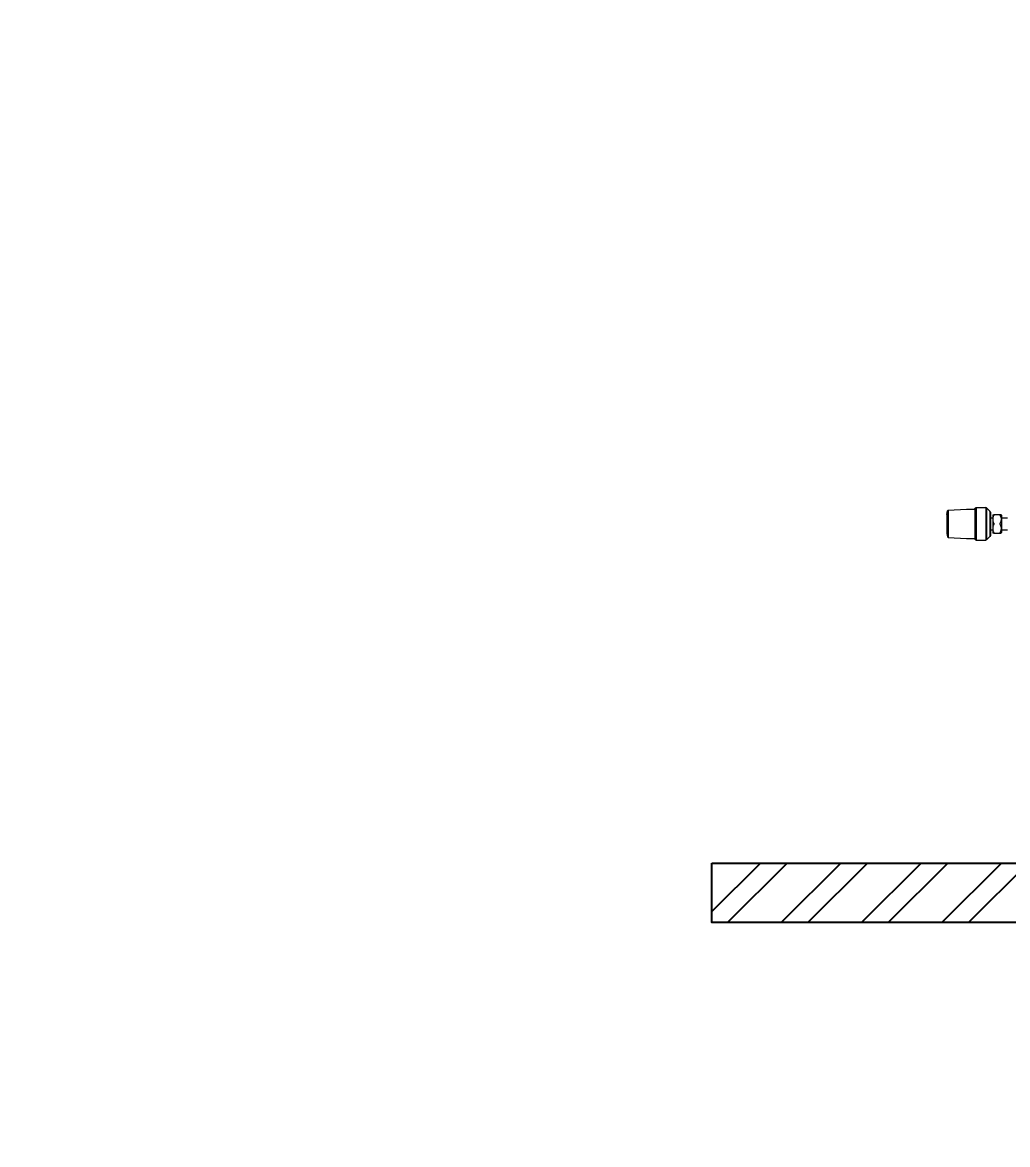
# Model space of a CAD drawing. Header units: millimetres. Extents: x -3929 to 624051, y 52832 to 514950.
# Drawn here: x 33107 to 41367, y 84114 to 93523 of the extents above; entities that cross this region are included whole.
import ezdxf

# ---------------------------------------------------------------- set-up
doc = ezdxf.new("R2010")
doc.units = ezdxf.units.MM
doc.layers.add('RC_A-WALL-PATT_GazBeton', color=252, linetype='Continuous', lineweight=9)

# ---------------------------------------------------------------- blocks, each defined once
blk = doc.blocks.new('ТерГ')
at = {"color": 0, "linetype": 'Continuous', "lineweight": 0}
for p, q in [((10, -35.5), (10.7, -34.7)), ((10, -64.5), (10, -35.5)), ((23.1, -34.7), (12.2, -34.7)), ((24.5, -65.3), (24.5, -34.7)), ((28.8, -30.3), (29.4, -28.9)), ((28.8, -69.7), (28.8, -30.3)), ((29.4, -28.9), (35, -23.3)), ((29.4, -71.1), (29.4, -28.9)), ((35, -23.3), (36.4, -22.7)), ((35, -76.7), (35, -23.3)), ((36.4, -77.3), (36.4, -22.7)), ((52.5, -22.7), (36.4, -22.7)), ((52.5, -77.3), (52.5, -22.7)), ((53.5, -23.2), (52.5, -22.7)), ((53.5, -76.8), (53.5, -23.2)), ((54.7, -24.4), (53.5, -23.2)), ((54.7, -75.6), (54.7, -24.4)), ((54.8, -24.5), (54.7, -24.4)), ((54.8, -75.5), (54.8, -24.5)), ((68.8, -25.5), (54.8, -25.5)), ((99.3, -27), (68.8, -25.5)), ((99.3, -73), (99.3, -27)), ((100.7, -28.2), (99.3, -27)), ((100.7, -71.8), (100.7, -28.2)), ((101.8, -34), (100.7, -28.2)), ((101.8, -66), (101.8, -34)), ((10, -40), (0, -40)), ((28.8, -40), (24.5, -40)), ((10, -60), (0, -60)), ((10, -64.5), (10.7, -65.3)), ((12.2, -65.3), (23.1, -65.3)), ((28.8, -60), (24.5, -60)), ((28.8, -69.7), (29.4, -71.1)), ((29.4, -71.1), (35, -76.7)), ((68.8, -74.5), (54.8, -74.5)), ((99.3, -73), (68.8, -74.5)), ((100.7, -71.8), (99.3, -73)), ((101.8, -66), (100.7, -71.8)), ((35, -76.7), (36.4, -77.3)), ((52.5, -77.3), (36.4, -77.3)), ((53.5, -76.8), (52.5, -77.3)), ((54.7, -75.6), (53.5, -76.8)), ((54.8, -75.5), (54.7, -75.6))]:
    blk.add_line(p, q, dxfattribs=at)
for points, knots in [([(12.2, -34.7), (12, -34.7), (11.8, -34.7), (11.4, -34.7), (11.3, -34.7), (10.9, -34.7), (10.7, -34.7), (10.7, -34.7)], [0.01186206, 0.01186206, 0.01186206, 0.01186206, 0.013820214, 0.013820214, 0.015778368, 0.015778368, 0.019694675, 0.019694675, 0.019694675, 0.019694675]), ([(12.2, -49), (11.8, -47.9), (11.4, -46.8), (10.9, -44.6), (10.7, -43.5), (10.7, -42.1), (10.7, -41.8), (10.8, -41.2), (10.8, -40.9), (10.9, -40.1), (11, -39.5), (11.4, -37.8), (11.8, -36.8), (12.2, -35.7)], [0.00000024, 0.00000024, 0.00000024, 0.00000024, 0.00390898, 0.00390898, 0.00781772, 0.00781772, 0.0087949, 0.0087949, 0.00977209, 0.00977209, 0.01172646, 0.01172646, 0.01563519, 0.01563519, 0.01563519, 0.01563519]), ([(12.2, -34.7), (12.3, -34.7), (12.3, -34.7), (12.4, -34.8), (12.4, -34.9), (12.4, -35), (12.4, -35.1), (12.3, -35.4), (12.3, -35.5), (12.2, -35.7)], [0.000000211, 0.000000211, 0.000000211, 0.000000211, 0.000533225, 0.000533225, 0.001066239, 0.001066239, 0.001599253, 0.001599253, 0.002132267, 0.002132267, 0.002132267, 0.002132267]), ([(23.1, -35.7), (23, -35.5), (23, -35.4), (22.9, -35.1), (22.9, -35), (22.9, -34.9), (22.9, -34.8), (23, -34.7), (23, -34.7), (23.1, -34.7)], [0, 0, 0, 0, 0.00053894, 0.00053894, 0.00107788, 0.00107788, 0.00161682, 0.00161682, 0.002155761, 0.002155761, 0.002155761, 0.002155761]), ([(24.5, -39.1), (24.3, -38.5), (24.1, -37.9), (23.7, -36.8), (23.4, -36.2), (23.1, -35.7)], [0.028293495, 0.028293495, 0.028293495, 0.028293495, 0.030391742, 0.030391742, 0.032489988, 0.032489988, 0.032489988, 0.032489988]), ([(12.2, -64.3), (11.8, -63.2), (11.4, -62.2), (10.9, -59.9), (10.7, -58.8), (10.7, -57.4), (10.7, -57.1), (10.8, -56.5), (10.8, -56.2), (10.9, -55.4), (11, -54.8), (11.4, -53.2), (11.8, -52.1), (12.2, -51)], [0.00000024, 0.00000024, 0.00000024, 0.00000024, 0.00390898, 0.00390898, 0.00781772, 0.00781772, 0.0087949, 0.0087949, 0.00977209, 0.00977209, 0.01172646, 0.01172646, 0.01563519, 0.01563519, 0.01563519, 0.01563519]), ([(12.2, -49), (12.3, -49.1), (12.3, -49.3), (12.4, -49.6), (12.4, -49.8), (12.4, -50.2), (12.4, -50.4), (12.3, -50.7), (12.3, -50.9), (12.2, -51)], [0.000000243, 0.000000243, 0.000000243, 0.000000243, 0.000533257, 0.000533257, 0.001066271, 0.001066271, 0.001599284, 0.001599284, 0.002132298, 0.002132298, 0.002132298, 0.002132298]), ([(23.1, -51), (23, -50.9), (23, -50.7), (22.9, -50.4), (22.9, -50.2), (22.9, -49.8), (22.9, -49.6), (23, -49.3), (23, -49.1), (23.1, -49)], [0, 0, 0, 0, 0.00053894, 0.00053894, 0.00107788, 0.00107788, 0.00161682, 0.00161682, 0.002155761, 0.002155761, 0.002155761, 0.002155761]), ([(23.1, -49), (23.4, -48.4), (23.7, -47.9), (24.1, -46.7), (24.3, -46.2), (24.5, -45.6)], [0.016586525, 0.016586525, 0.016586525, 0.016586525, 0.018684059, 0.018684059, 0.020781593, 0.020781593, 0.020781593, 0.020781593]), ([(24.5, -54.4), (24.3, -53.8), (24.1, -53.3), (23.7, -52.1), (23.4, -51.6), (23.1, -51)], [0.028293495, 0.028293495, 0.028293495, 0.028293495, 0.030391742, 0.030391742, 0.032489988, 0.032489988, 0.032489988, 0.032489988]), ([(10.7, -65.3), (10.7, -65.3), (10.9, -65.3), (11.3, -65.3), (11.4, -65.3), (11.8, -65.3), (12, -65.3), (12.2, -65.3)], [0.036943231, 0.036943231, 0.036943231, 0.036943231, 0.040838182, 0.040838182, 0.042785658, 0.042785658, 0.044733133, 0.044733133, 0.044733133, 0.044733133]), ([(12.2, -64.3), (12.3, -64.5), (12.3, -64.6), (12.4, -64.9), (12.4, -65), (12.4, -65.1), (12.4, -65.2), (12.3, -65.3), (12.3, -65.3), (12.2, -65.3)], [0.000000421, 0.000000421, 0.000000421, 0.000000421, 0.000533436, 0.000533436, 0.00106645, 0.00106645, 0.001599464, 0.001599464, 0.002132478, 0.002132478, 0.002132478, 0.002132478]), ([(23.1, -65.3), (23, -65.3), (23, -65.3), (22.9, -65.2), (22.9, -65.1), (22.9, -65), (22.9, -64.9), (23, -64.6), (23, -64.5), (23.1, -64.3)], [0, 0, 0, 0, 0.00053894, 0.00053894, 0.00107788, 0.00107788, 0.00161682, 0.00161682, 0.002155761, 0.002155761, 0.002155761, 0.002155761]), ([(23.1, -64.3), (23.4, -63.8), (23.7, -63.2), (24.1, -62.1), (24.3, -61.5), (24.5, -60.9)], [0.016586525, 0.016586525, 0.016586525, 0.016586525, 0.018684059, 0.018684059, 0.020781593, 0.020781593, 0.020781593, 0.020781593]), ([(24.5, -65.3), (24.4, -65.3), (24.3, -65.3), (24.1, -65.3), (24, -65.3), (23.7, -65.3), (23.4, -65.3), (23.1, -65.3)], [0.026106184, 0.026106184, 0.026106184, 0.026106184, 0.027154617, 0.027154617, 0.028203049, 0.028203049, 0.030299915, 0.030299915, 0.030299915, 0.030299915])]:
    blk.add_open_spline(points, degree=3, knots=knots, dxfattribs=at)
blk.add_open_spline([(23.1, -34.7), (23.7, -34.7), (24.2, -34.7), (24.5, -34.7)], degree=3, dxfattribs=at)

msp = doc.modelspace()

# ---------------------------------------------------------------- hatches: boundary and pattern name
at = {"layer": 'RC_A-WALL-PATT_GazBeton', "lineweight": 25, "ltscale": 10}
h = msp.add_hatch(dxfattribs=at)
h.set_pattern_fill('ANSI32', scale=50)
h.set_pattern_definition([(45, (133422.38, 310591.9), (-336.7596, 336.7596), []), (45, (133646.9, 310591.9), (-336.7596, 336.7596), [])])
h.paths.add_polyline_path([(47622.816, 86474.679), (38887.789, 86474.679), (38887.789, 85975.808), (47622.816, 85975.808)])

# ---------------------------------------------------------------- linework, layer by layer
at = {"layer": 'RC_A-WALL-PATT_GazBeton', "color": 7, "lineweight": 25, "ltscale": 10}
msp.add_lwpolyline([(38887.789, 86474.679), (47622.816, 86474.679), (47622.816, 85975.808), (38887.789, 85975.808)], close=True, dxfattribs=at)

# ---------------------------------------------------------------- block references
at = {"color": 7, "lineweight": 25, "ltscale": 100, "xscale": 5.000000001018634, "yscale": 5.000000001018634, "zscale": 5.000000001018634, "rotation": 180}
msp.add_blockref('ТерГ', (41366.743, 89068.324), dxfattribs=at)

doc.saveas('drawing.dxf')
